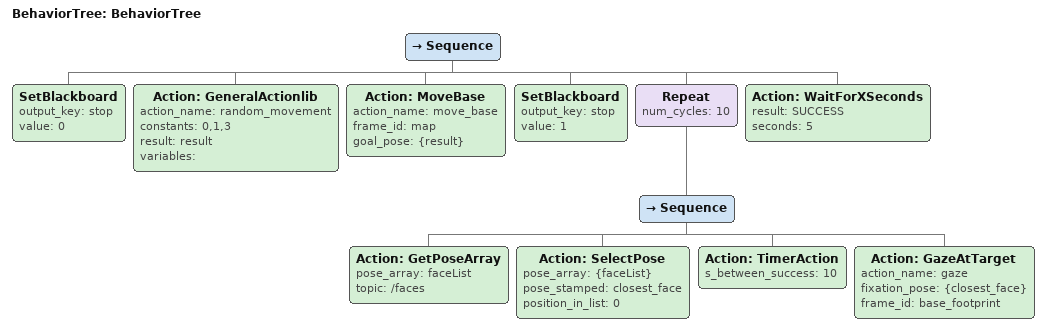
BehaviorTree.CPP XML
<?xml version="1.0"?>
<root main_tree_to_execute="BehaviorTree">
    <BehaviorTree ID="BehaviorTree">
        <Sequence>
            <SetBlackboard output_key="stop" value="0"/>
            <Action ID="GeneralActionlib" action_name="random_movement" constants="0,1,3" result="result" variables=""/>
            <Action ID="MoveBase" action_name="move_base" frame_id="map" goal_pose="{result}"/>
            <SetBlackboard output_key="stop" value="1"/>
            <Repeat num_cycles="10">
                <Sequence>
                    <Action ID="GetPoseArray" pose_array="faceList" topic="/faces"/>
                    <Action ID="SelectPose" pose_array="{faceList}" pose_stamped="closest_face" position_in_list="0"/>
                    <Action ID="TimerAction" s_between_success="10"/>
                    <Action ID="GazeAtTarget" action_name="gaze" fixation_pose="{closest_face}" frame_id="base_footprint"/>
                </Sequence>
            </Repeat>
            <Action ID="WaitForXSeconds" result="SUCCESS" seconds="5"/>
        </Sequence>
    </BehaviorTree>
</root>
